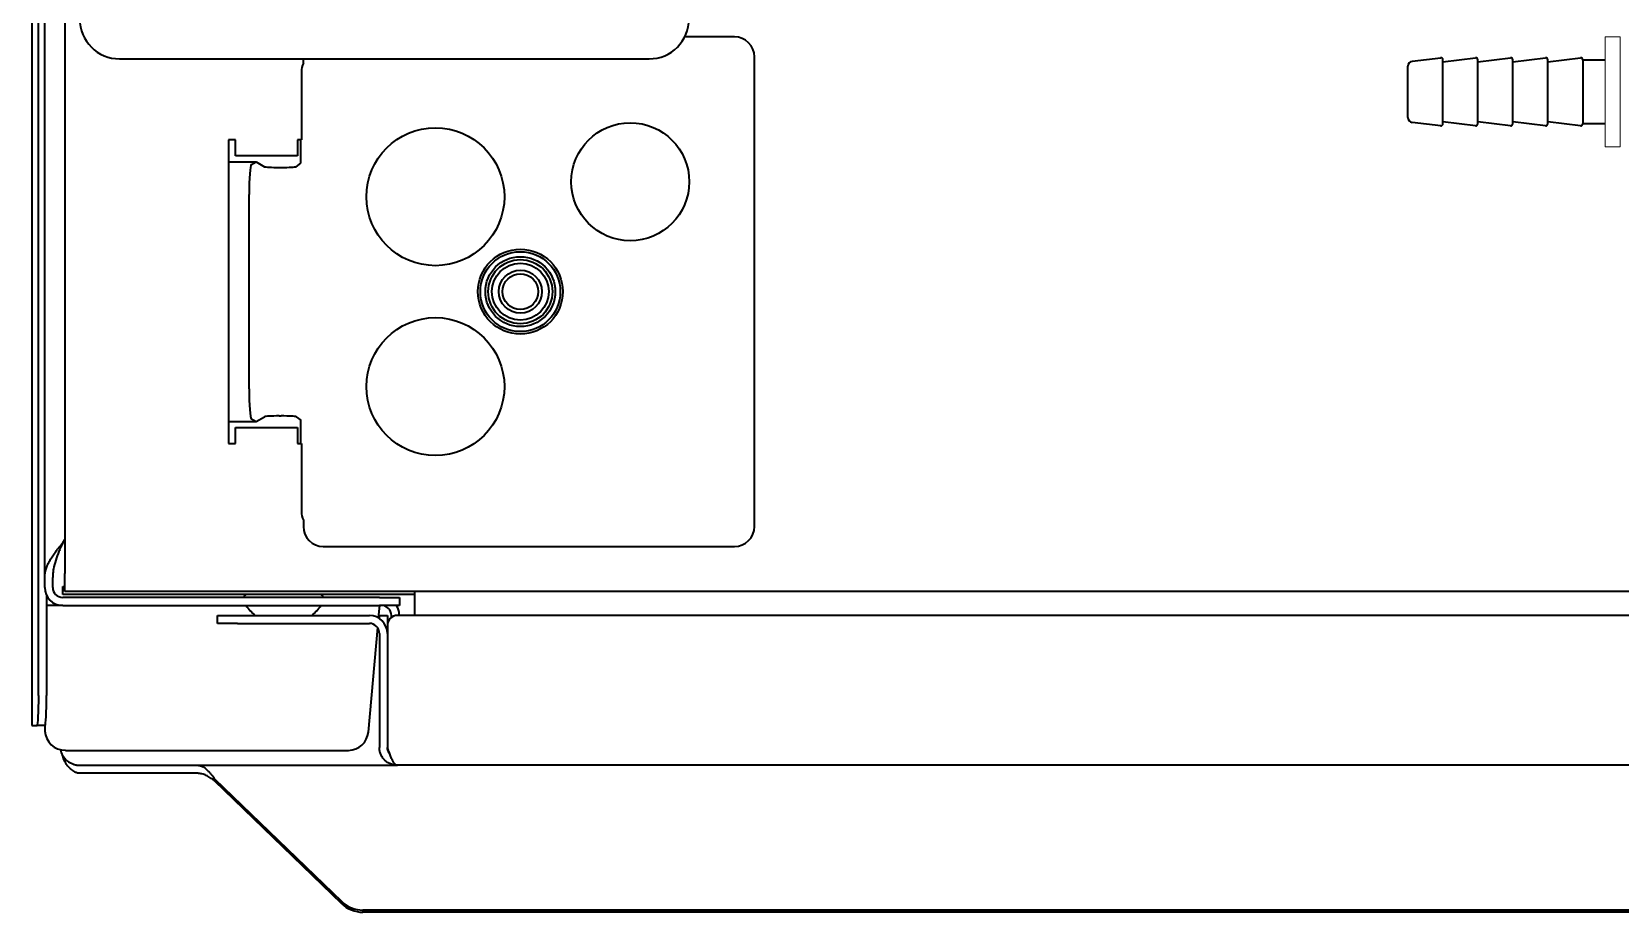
# Model space of a CAD drawing. Extents: x 6336 to 10269, y -393 to 3036.
# Drawn here: x 8426.8 to 8585.8, y 2230.8 to 2318.9 of the extents above; entities that cross this region are included whole.
import ezdxf

# ---------------------------------------------------------------- set-up
doc = ezdxf.new("R2010")
doc.units = 0
doc.header["$LTSCALE"] = 5
doc.layers.get('0').update_dxf_attribs({"linetype": 'CONTINUOUS', "lineweight": 0})
doc.layers.add('1', color=7, linetype='CONTINUOUS', true_color=0xffffff)

msp = doc.modelspace()

# ---------------------------------------------------------------- linework, layer by layer
for p, q in [((8585.77, 2318.43), (8584.27, 2318.43)), ((8584.27, 2307.43), (8584.27, 2318.43)), ((8585.77, 2318.43), (8585.77, 2307.43)), ((8584.27, 2316.13), (8584.27, 2309.73)), ((8585.77, 2307.43), (8584.27, 2307.43))]:
    msp.add_line(p, q)
at = {"layer": '1', "color": 7, "linetype": 'Continuous', "lineweight": 35}
for p, q in [((8426.77, 2898.93), (8426.77, 2249.53)), ((8428.07, 2264.33), (8428.07, 2899.73)), ((8427.46, 2252.53), (8427.46, 2895.93)), ((8430.07, 2357.72), (8430.07, 2264.73)), ((8497.11, 2318.43), (8492.14, 2318.43)), ((8435.57, 2316.23), (8488.57, 2316.23)), ((8453.97, 2315.79), (8453.97, 2316.23)), ((8499.11, 2269.43), (8499.11, 2316.43)), ((8564.52, 2312.93), (8564.52, 2315.48)), ((8564.96, 2315.98), (8567.8, 2316.32)), ((8568.02, 2315.93), (8571.3, 2316.32)), ((8568.02, 2309.73), (8568.02, 2316.13)), ((8571.52, 2315.93), (8574.8, 2316.32)), ((8571.52, 2309.73), (8571.52, 2316.13)), ((8575.02, 2315.93), (8578.3, 2316.32)), ((8575.02, 2309.73), (8575.02, 2316.13)), ((8578.52, 2315.93), (8581.8, 2316.32)), ((8578.52, 2309.73), (8578.52, 2316.13)), ((8582.02, 2316.13), (8584.27, 2316.13)), ((8582.02, 2316.13), (8582.02, 2309.73)), ((8453.77, 2314.93), (8453.77, 2308.13)), ((8564.52, 2310.37), (8564.52, 2312.93)), ((8567.8, 2309.53), (8564.96, 2309.87)), ((8571.3, 2309.53), (8568.02, 2309.93)), ((8574.8, 2309.53), (8571.52, 2309.93)), ((8578.3, 2309.53), (8575.02, 2309.93)), ((8581.8, 2309.53), (8578.52, 2309.93)), ((8584.27, 2309.73), (8582.02, 2309.73)), ((8446.47, 2308.13), (8446.47, 2277.73)), ((8447.17, 2308.13), (8446.47, 2308.13)), ((8447.17, 2306.53), (8447.17, 2308.13)), ((8453.37, 2308.13), (8453.37, 2306.53)), ((8453.77, 2308.13), (8453.37, 2308.13)), ((8453.69, 2305.78), (8453.69, 2308.13)), ((8446.47, 2305.93), (8449.23, 2305.93)), ((8453.37, 2306.53), (8447.17, 2306.53)), ((8448.76, 2305.65), (8449.23, 2305.93)), ((8449.23, 2305.93), (8450.06, 2305.43)), ((8453.23, 2305.43), (8453.69, 2305.78)), ((8451.55, 2305.36), (8451.73, 2305.36)), ((8448.52, 2283.2), (8448.52, 2302.65)), ((8448.76, 2280.21), (8449.23, 2279.93)), ((8449.23, 2279.93), (8450.06, 2280.42)), ((8451.55, 2280.49), (8451.73, 2280.49)), ((8453.23, 2280.42), (8453.69, 2280.07)), ((8453.69, 2277.73), (8453.69, 2280.07)), ((8446.47, 2279.93), (8449.23, 2279.93)), ((8447.17, 2277.73), (8447.17, 2279.33)), ((8447.17, 2279.33), (8453.37, 2279.33)), ((8453.37, 2279.33), (8453.37, 2277.73)), ((8446.47, 2277.73), (8447.17, 2277.73)), ((8453.37, 2277.73), (8453.77, 2277.73)), ((8453.77, 2277.73), (8453.77, 2270.93)), ((8453.97, 2270.06), (8453.97, 2269.42)), ((8429.87, 2267.79), (8430.07, 2268.14)), ((8455.97, 2267.43), (8497.11, 2267.43)), ((8428.07, 2263.33), (8428.07, 2264.33)), ((8428.87, 2263.33), (8428.87, 2264.33)), ((8430.07, 2262.93), (8430.07, 2264.73)), ((8429.87, 2262.63), (8429.87, 2263.43)), ((8429.87, 2263.43), (8430.07, 2263.43)), ((8435.37, 2262.63), (8429.87, 2262.63)), ((8615.58, 2262.93), (8430.07, 2262.93)), ((8465.07, 2262.63), (8435.37, 2262.63)), ((8465.07, 2262.93), (8465.07, 2261.93)), ((8428.26, 2262.53), (8428.26, 2252.53)), ((8429.87, 2261.53), (8428.26, 2261.53)), ((8461.57, 2262.33), (8429.87, 2262.33)), ((8429.87, 2261.53), (8461.57, 2261.53)), ((8461.57, 2261.53), (8461.46, 2260.29)), ((8461.57, 2262.33), (8463.57, 2262.33)), ((8463.57, 2261.53), (8461.57, 2261.53)), ((8463.57, 2262.33), (8463.57, 2261.53)), ((8465.07, 2261.93), (8465.07, 2260.53)), ((8445.37, 2260.53), (8447.37, 2260.53)), ((8445.37, 2259.73), (8445.37, 2260.53)), ((8447.37, 2259.73), (8445.37, 2259.73)), ((8447.37, 2260.53), (8460.57, 2260.53)), ((8447.37, 2259.73), (8460.57, 2259.73)), ((8461.57, 2260.22), (8461.57, 2260.53)), ((8461.57, 2260.53), (8462.37, 2260.53)), ((8462.37, 2260.53), (8462.37, 2259.53)), ((8462.37, 2259.53), (8462.37, 2247.33)), ((8462.77, 2260.33), (8462.77, 2260.53)), ((8617.48, 2260.53), (8463.37, 2260.53)), ((8461.38, 2259.32), (8460.46, 2248.85)), ((8461.57, 2258.73), (8461.57, 2247.33)), ((8426.77, 2249.53), (8426.78, 2249.53)), ((8426.78, 2249.53), (8427.31, 2249.53)), ((8428.1, 2249.53), (8427.31, 2249.53)), ((8428.07, 2249.53), (8428.09, 2248.95)), ((8428.09, 2248.96), (8428.09, 2248.95)), ((8430.14, 2247.03), (8430.6, 2247.03)), ((8430.6, 2247.03), (8435.58, 2247.03)), ((8435.58, 2247.03), (8458.47, 2247.03)), ((8431.57, 2245.53), (8443.39, 2245.53)), ((8443.39, 2245.53), (8463.37, 2245.53)), ((8617.48, 2245.53), (8463.37, 2245.53)), ((8443.39, 2244.73), (8431.57, 2244.73)), ((8445.06, 2244.19), (8457.8, 2231.89)), ((8457.8, 2231.68), (8445.06, 2243.98)), ((8457.8, 2231.68), (8457.8, 2231.89)), ((8459.92, 2231.04), (8459.92, 2230.83)), ((8680.92, 2231.04), (8459.92, 2231.04)), ((8680.92, 2230.83), (8459.92, 2230.83))]:
    msp.add_line(p, q, dxfattribs=at)
for centre, radius in [((8467.18, 2302.43), 6.9), ((8467.18, 2302.43), 6.9), ((8486.68, 2303.93), 5.9), ((8486.68, 2303.93), 5.9), ((8475.68, 2292.93), 4.25), ((8475.68, 2292.93), 4), ((8475.68, 2292.93), 3.5), ((8475.68, 2292.93), 3.21), ((8475.68, 2292.93), 2.85), ((8475.68, 2292.93), 2.15), ((8475.68, 2292.93), 1.79), ((8467.18, 2283.43), 6.9), ((8467.18, 2283.43), 6.9)]:
    msp.add_circle(centre, radius, dxfattribs=at)
for centre, radius, start, end in [((8455.77, 2314.93), 2, 154.4696, 180), ((8565.02, 2315.48), 0.5, 96.9365, 180), ((8567.82, 2316.13), 0.2, 0, 96.9365), ((8571.32, 2316.13), 0.2, 0, 96.9365), ((8574.82, 2316.13), 0.2, 0, 96.9365), ((8578.32, 2316.13), 0.2, 0, 96.9365), ((8581.82, 2316.13), 0.2, 0, 96.9365), ((8565.02, 2310.37), 0.5, 180, 263.0635), ((8567.82, 2309.73), 0.2, 263.0635, 0), ((8571.32, 2309.73), 0.2, 263.0635, 0), ((8574.82, 2309.73), 0.2, 263.0635, 0), ((8578.32, 2309.73), 0.2, 263.0635, 0), ((8581.82, 2309.73), 0.2, 263.0635, 0), ((8455.77, 2270.93), 2, 180, 205.5304), ((8429.87, 2263.33), 1.8, 180, 270), ((8429.87, 2263.33), 1, 180, 270), ((8448.37, 2262.23), 0.4, 90, 165.5216), ((8455.57, 2262.23), 0.4, 14.4784, 90), ((8452.17, 2264.25), 4.8, 214.5183, 230.8045), ((8451.77, 2264.25), 4.8, 309.1952, 325.4817), ((8461.77, 2260.53), 1, 0, 90), ((8461.77, 2260.53), 1.8, 9, 33.7492), ((8460.57, 2258.73), 1.8, 0, 90), ((8460.57, 2258.73), 1, 0, 90), ((8463.37, 2259.53), 1, 90, 180), ((8461.77, 2260.53), 1.8, 0, 9), ((8458.47, 2249.03), 2, 270, 355), ((8432.57, 2247.77), 3, 193.1969, 204.4698)]:
    msp.add_arc(centre, radius, start, end, dxfattribs=at)
for centre, major_axis, ratio, start_param, end_param in [((8435.57, 2320.23), (2.83, 2.83), 0.999695, 2.356347, 3.926839), ((8488.57, 2320.23), (-2.83, 2.83), 0.999695, 2.356347, 3.926839), ((8497.11, 2316.42), (0.63, 1.9), 0.998478, 5.034353, 6.604236), ((8448.78, 2302.65), (0, -3), 0.087489, 3.193953, 4.712389), ((8451.55, 2305.44), (1.5, 0), 0.052408, 3.228859, 4.712389), ((8451.73, 2305.44), (1.5, 0), 0.052408, 4.712389, 6.213372), ((8448.78, 2283.2), (0, -3), 0.087489, 4.712389, 6.230825), ((8451.55, 2280.41), (1.5, 0), 0.052408, 1.570796, 3.054326), ((8451.73, 2280.41), (1.5, 0), 0.052408, 0.069813, 1.570796), ((8455.97, 2269.43), (-1.61, -1.2), 0.996204, 5.64185, 7.208996), ((8497.11, 2269.43), (-0.63, 1.9), 0.998478, 2.820542, 4.390425), ((8427.31, 2252.53), (0, -3), 0.052336, 0, 1.570796), ((8428.1, 2252.53), (0, 3), 0.052336, 3.141593, 4.712389), ((8430.14, 2249.03), (2.05, 0), 0.974464, 3.176499, 4.712389), ((8459.92, 2233.94), (-3, 0), 0.965926, 0.785398, 1.570796), ((8459.92, 2233.73), (3, 0), 0.965926, 3.926991, 4.712389)]:
    msp.add_ellipse(centre, major_axis=major_axis, ratio=ratio, start_param=start_param, end_param=end_param, dxfattribs=at)
for points, knots in [([(8428.07, 2264.33), (8428.07, 2264.36), (8428.07, 2264.4), (8428.08, 2264.47), (8428.08, 2264.58), (8428.1, 2264.69), (8428.13, 2264.9), (8428.16, 2265.05), (8428.23, 2265.26), (8428.26, 2265.33), (8428.3, 2265.44), (8428.31, 2265.48), (8428.34, 2265.55), (8428.36, 2265.59), (8428.44, 2265.77), (8428.52, 2265.91), (8428.68, 2266.21), (8428.78, 2266.35), (8428.97, 2266.64), (8429.08, 2266.78), (8429.24, 2267), (8429.29, 2267.07), (8429.38, 2267.18), (8429.41, 2267.21), (8429.46, 2267.29), (8429.49, 2267.32), (8429.64, 2267.5), (8429.76, 2267.65), (8429.87, 2267.79)], [0, 0, 0, 0, 0.03125, 0.03125, 0.0625, 0.125, 0.125, 0.25, 0.25, 0.3125, 0.3125, 0.34375, 0.34375, 0.375, 0.375, 0.5, 0.5, 0.625, 0.625, 0.75, 0.75, 0.8125, 0.8125, 0.84375, 0.84375, 0.875, 0.875, 1, 1, 1, 1]), ([(8429.87, 2267.79), (8429.86, 2267.75), (8429.84, 2267.72), (8429.81, 2267.65), (8429.79, 2267.61), (8429.74, 2267.5), (8429.71, 2267.43), (8429.61, 2267.21), (8429.55, 2267.07), (8429.37, 2266.64), (8429.26, 2266.35), (8429.07, 2265.77), (8429, 2265.48), (8428.92, 2265.05), (8428.91, 2264.91), (8428.89, 2264.69), (8428.88, 2264.62), (8428.87, 2264.47), (8428.87, 2264.4), (8428.87, 2264.33)], [0, 0, 0, 0, 0.03125, 0.03125, 0.0625, 0.0625, 0.125, 0.125, 0.25, 0.25, 0.5, 0.5, 0.75, 0.75, 0.875, 0.875, 0.9375, 0.9375, 1, 1, 1, 1]), ([(8463.37, 2245.53), (8463.26, 2245.53), (8463.14, 2245.54), (8462.91, 2245.58), (8462.79, 2245.62), (8462.58, 2245.71), (8462.47, 2245.76), (8462.27, 2245.89), (8462.18, 2245.97), (8462.02, 2246.14), (8461.94, 2246.23), (8461.81, 2246.42), (8461.75, 2246.53), (8461.66, 2246.75), (8461.63, 2246.86), (8461.58, 2247.09), (8461.57, 2247.21), (8461.57, 2247.33)], [0, 0, 0, 0, 0.125, 0.125, 0.25, 0.25, 0.375, 0.375, 0.5, 0.5, 0.625, 0.625, 0.75, 0.75, 0.875, 0.875, 1, 1, 1, 1]), ([(8462.57, 2246.73), (8462.56, 2246.74), (8462.53, 2246.78), (8462.49, 2246.86), (8462.44, 2246.97), (8462.4, 2247.09), (8462.38, 2247.21), (8462.37, 2247.29), (8462.37, 2247.33)], [0, 0, 0, 0, 0.058545, 0.246836, 0.435127, 0.623418, 0.811709, 1, 1, 1, 1]), ([(8430.45, 2245.38), (8430.38, 2245.45), (8430.32, 2245.53), (8430.23, 2245.66), (8430.2, 2245.71), (8430.15, 2245.8), (8430.12, 2245.85), (8430.05, 2245.99), (8430, 2246.1), (8429.95, 2246.23), (8429.94, 2246.26), (8429.92, 2246.31), (8429.89, 2246.39), (8429.86, 2246.47), (8429.84, 2246.53)], [0, 0, 0, 0, 0.25, 0.25, 0.375, 0.375, 0.5, 0.5, 0.75, 0.75, 0.8125, 0.8125, 0.875, 1, 1, 1, 1]), ([(8429.84, 2246.53), (8429.88, 2246.46), (8429.92, 2246.4), (8429.99, 2246.3), (8430.01, 2246.27), (8430.06, 2246.22), (8430.09, 2246.19), (8430.14, 2246.13), (8430.17, 2246.11), (8430.22, 2246.06), (8430.25, 2246.04), (8430.33, 2245.97), (8430.39, 2245.93), (8430.45, 2245.89)], [0, 0, 0, 0, 0.25, 0.25, 0.375, 0.375, 0.5, 0.5, 0.625, 0.625, 0.75, 0.75, 1, 1, 1, 1]), ([(8430.45, 2245.89), (8430.55, 2245.83), (8430.64, 2245.78), (8430.78, 2245.71), (8430.83, 2245.69), (8430.92, 2245.65), (8430.97, 2245.64), (8431.04, 2245.61), (8431.06, 2245.61), (8431.11, 2245.59), (8431.13, 2245.59), (8431.2, 2245.57), (8431.29, 2245.55), (8431.39, 2245.54), (8431.48, 2245.53), (8431.53, 2245.53), (8431.57, 2245.53)], [0, 0, 0, 0, 0.25, 0.25, 0.375, 0.375, 0.5, 0.5, 0.5625, 0.5625, 0.625, 0.625, 0.75, 0.875, 0.875, 1, 1, 1, 1]), ([(8431.57, 2244.73), (8431.55, 2244.73), (8431.53, 2244.73), (8431.48, 2244.73), (8431.46, 2244.73), (8431.39, 2244.74), (8431.34, 2244.76), (8431.2, 2244.8), (8431.11, 2244.84), (8430.99, 2244.91), (8430.97, 2244.93), (8430.92, 2244.96), (8430.9, 2244.97), (8430.83, 2245.03), (8430.78, 2245.06), (8430.64, 2245.19), (8430.55, 2245.28), (8430.45, 2245.38)], [0, 0, 0, 0, 0.0625, 0.0625, 0.125, 0.125, 0.25, 0.25, 0.5, 0.5, 0.5625, 0.5625, 0.625, 0.625, 0.75, 0.75, 1, 1, 1, 1]), ([(8443.39, 2245.53), (8443.46, 2245.53), (8443.53, 2245.52), (8443.63, 2245.49), (8443.67, 2245.48), (8443.74, 2245.46), (8443.77, 2245.45), (8443.88, 2245.4), (8443.95, 2245.36), (8444.09, 2245.27), (8444.15, 2245.21), (8444.29, 2245.09), (8444.36, 2245.03), (8444.5, 2244.88), (8444.57, 2244.81), (8444.66, 2244.71), (8444.68, 2244.68), (8444.71, 2244.64), (8444.73, 2244.62), (8444.78, 2244.56), (8444.82, 2244.51), (8444.92, 2244.38), (8444.99, 2244.29), (8445.06, 2244.19)], [0, 0, 0, 0, 0.125, 0.125, 0.1875, 0.1875, 0.25, 0.25, 0.375, 0.375, 0.5, 0.5, 0.625, 0.625, 0.75, 0.75, 0.78125, 0.78125, 0.8125, 0.8125, 0.875, 0.875, 1, 1, 1, 1]), ([(8445.06, 2243.98), (8445.02, 2244.01), (8444.99, 2244.04), (8444.94, 2244.08), (8444.92, 2244.09), (8444.88, 2244.11), (8444.8, 2244.18), (8444.71, 2244.24), (8444.5, 2244.37), (8444.37, 2244.45), (8444.09, 2244.59), (8443.95, 2244.64), (8443.74, 2244.69), (8443.67, 2244.7), (8443.58, 2244.71), (8443.57, 2244.72), (8443.53, 2244.72), (8443.48, 2244.72), (8443.43, 2244.73), (8443.39, 2244.73)], [0, 0, 0, 0, 0.0625, 0.0625, 0.09375, 0.09375, 0.125, 0.25, 0.25, 0.5, 0.5, 0.75, 0.75, 0.875, 0.875, 0.90625, 0.90625, 0.9375, 1, 1, 1, 1])]:
    msp.add_open_spline(points, degree=3, knots=knots, dxfattribs=at)
msp.add_open_spline([(8463.37, 2245.53), (8463.35, 2245.53), (8463.3, 2245.53), (8463.22, 2245.57), (8463.14, 2245.64), (8463.06, 2245.73), (8462.99, 2245.84), (8462.91, 2245.98), (8462.83, 2246.13), (8462.76, 2246.3), (8462.68, 2246.49), (8462.6, 2246.69), (8462.53, 2246.89), (8462.45, 2247.11), (8462.4, 2247.25), (8462.37, 2247.33)], degree=3, dxfattribs=at)

doc.saveas('drawing.dxf')
